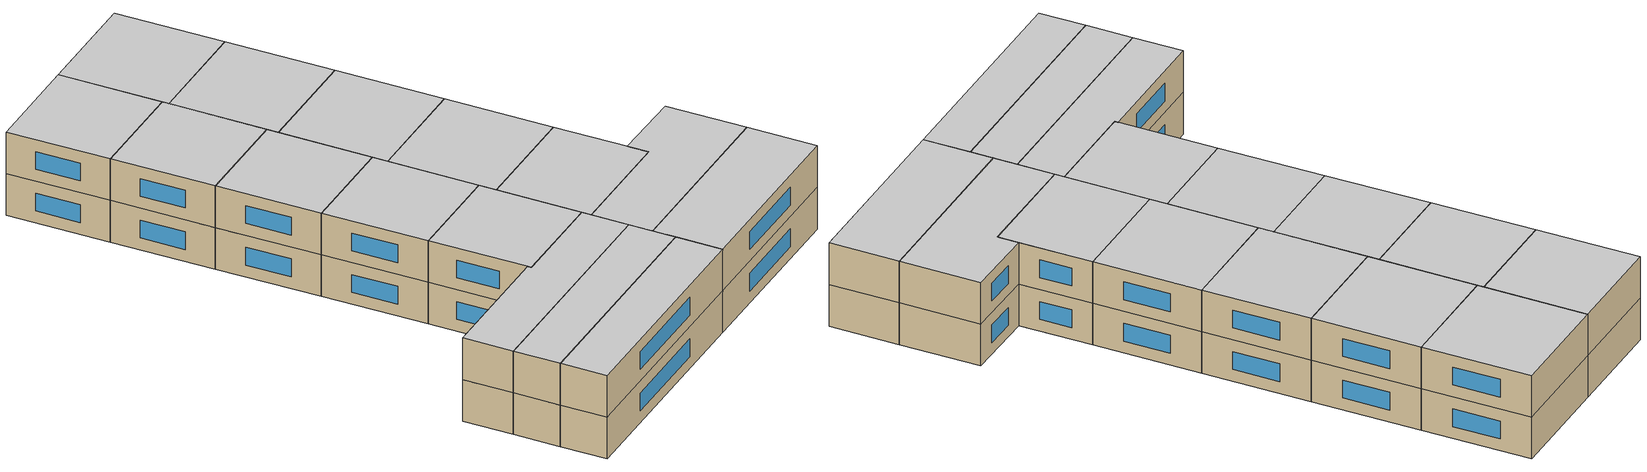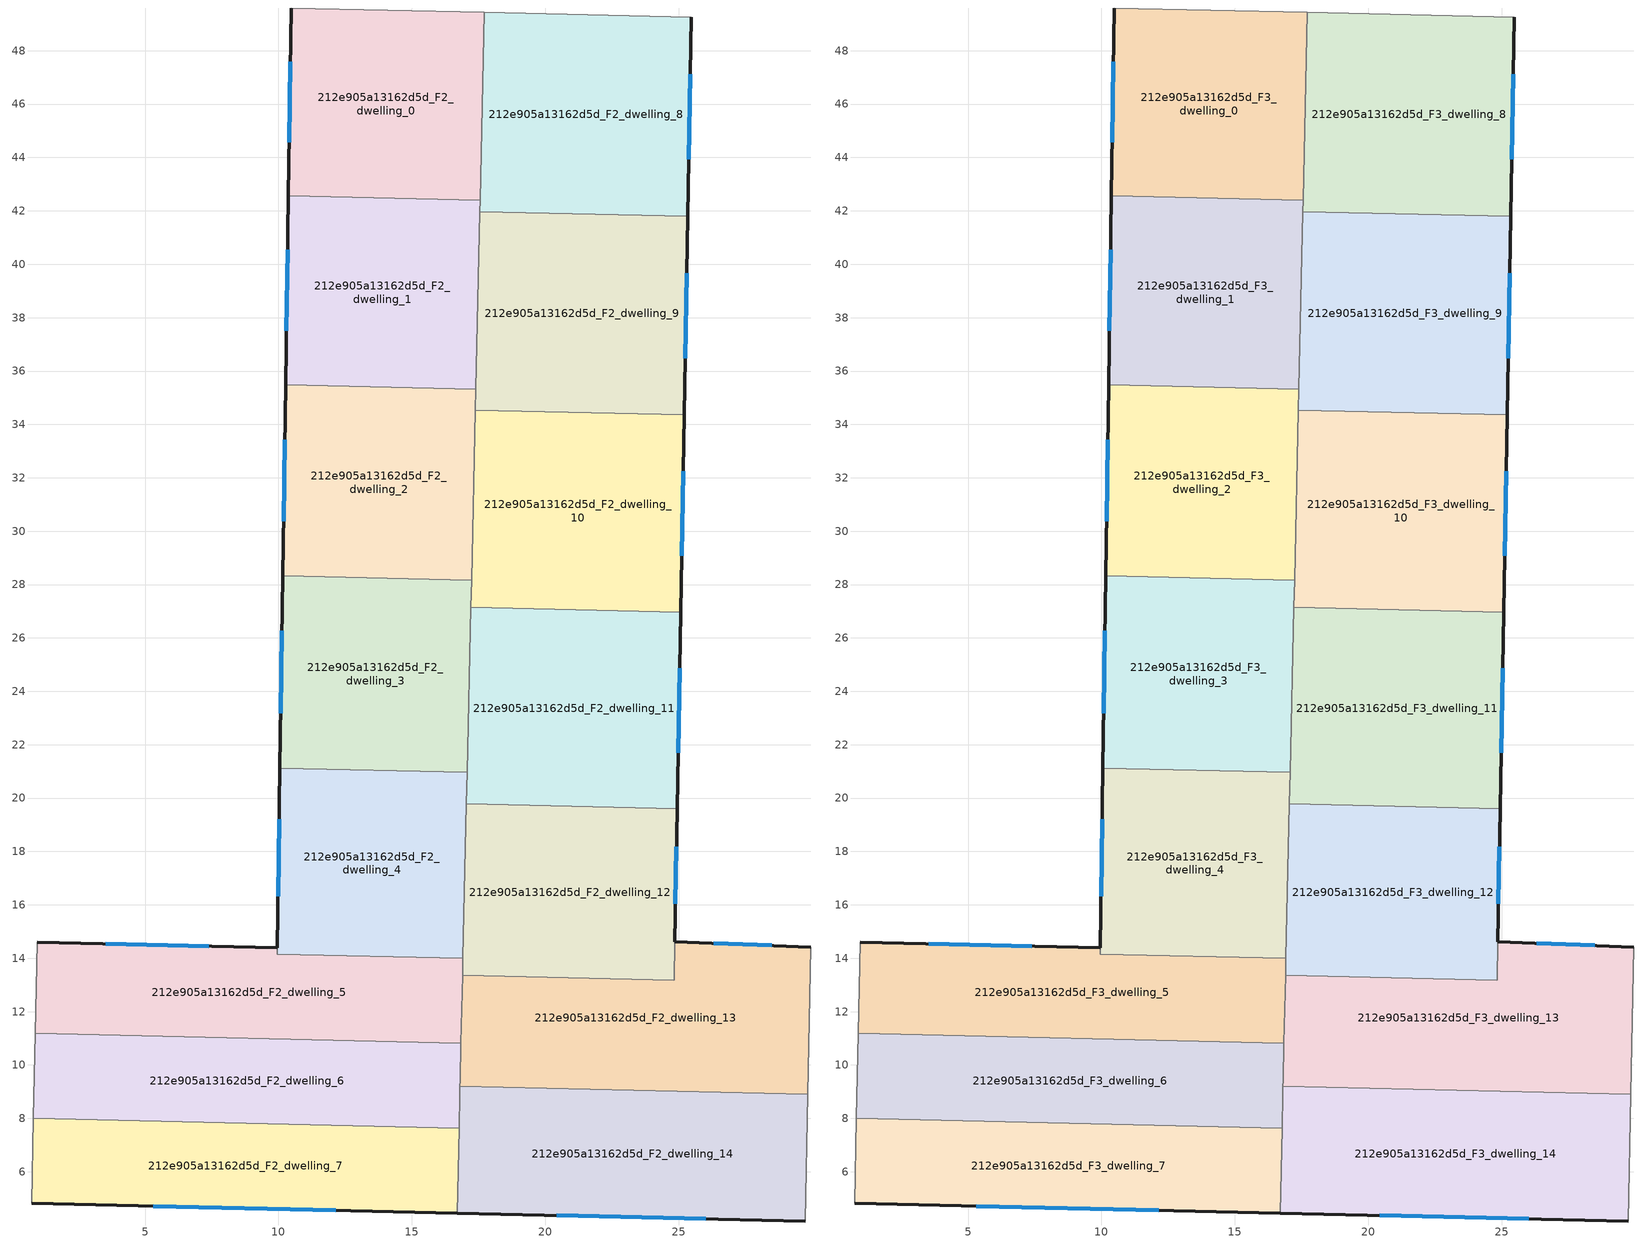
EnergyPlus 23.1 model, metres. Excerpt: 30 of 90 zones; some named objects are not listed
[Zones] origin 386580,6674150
212e905a13162d5d_F2_dwelling_0
 floor to 212e905a13162d5d_F1_dwelling_0 (EU_floor_Construction): 17.72,49.43 17.56,42.4 10.37,42.57 10.47,49.6 z6
 wall outside (EU_wall_Construction): 10.47,49.6 10.37,42.57 z6:9
 wall to 212e905a13162d5d_F2_dwelling_1 (EU_wall_Construction): 10.37,42.57 17.56,42.4 z6:9
 wall adiabatic (EU_wall_Construction): 17.72,49.43 10.47,49.6 z6:9
 wall to 212e905a13162d5d_F2_dwelling_8 (EU_wall_Construction): 17.56,42.4 17.72,49.43 z6:9
 window (EU_Window_Construction): 10.44,47.59 10.4,44.58 z6.86:8.14
212e905a13162d5d_F2_dwelling_1
 floor to 212e905a13162d5d_F1_dwelling_1 (EU_floor_Construction): 17.56,42.4 17.4,35.31 10.27,35.48 10.37,42.57 z6
 wall outside (EU_wall_Construction): 10.37,42.57 10.27,35.48 z6:9
 wall to 212e905a13162d5d_F2_dwelling_2 (EU_wall_Construction): 10.27,35.48 17.4,35.31 z6:9
 wall to 212e905a13162d5d_F2_dwelling_9 (EU_wall_Construction): 17.39,35.31 17.55,41.97 z6:9
 wall to 212e905a13162d5d_F2_dwelling_8 (EU_wall_Construction): 17.55,41.97 17.56,42.4 z6:9
 window (EU_Window_Construction): 10.34,40.54 10.3,37.5 z6.86:8.14
212e905a13162d5d_F2_dwelling_10
 floor to 212e905a13162d5d_F1_dwelling_10 (EU_floor_Construction): 25.2,34.36 25.07,26.96 17.21,27.14 17.38,34.54 z6
 wall outside (EU_wall_Construction): 25.07,26.96 25.2,34.36 z6:9
 wall to 212e905a13162d5d_F2_dwelling_9 (EU_wall_Construction): 25.2,34.36 17.38,34.54 z6:9
 wall to 212e905a13162d5d_F2_dwelling_11 (EU_wall_Construction): 17.21,27.14 25.07,26.96 z6:9
 wall to 212e905a13162d5d_F2_dwelling_2 (EU_wall_Construction): 17.38,34.54 17.23,28.17 z6:9
 wall to 212e905a13162d5d_F2_dwelling_3 (EU_wall_Construction): 17.23,28.17 17.21,27.14 z6:9
 window (EU_Window_Construction): 25.1,29.08 25.16,32.25 z6.86:8.14
212e905a13162d5d_F2_dwelling_11
 floor to 212e905a13162d5d_F1_dwelling_11 (EU_floor_Construction): 25.07,26.96 24.93,19.6 17.04,19.78 17.21,27.14 z6
 wall outside (EU_wall_Construction): 24.93,19.6 25.07,26.96 z6:9
 wall to 212e905a13162d5d_F2_dwelling_12 (EU_wall_Construction): 17.04,19.78 24.93,19.6 z6:9
 wall to 212e905a13162d5d_F2_dwelling_3 (EU_wall_Construction): 17.21,27.14 17.07,20.96 z6:9
 wall to 212e905a13162d5d_F2_dwelling_4 (EU_wall_Construction): 17.07,20.96 17.04,19.78 z6:9
 window (EU_Window_Construction): 24.97,21.7 25.03,24.86 z6.86:8.14
212e905a13162d5d_F2_dwelling_12
 floor to 212e905a13162d5d_F1_dwelling_12 (EU_floor_Construction): 24.93,19.6 24.81,13.17 16.9,13.35 17.04,19.78 z6
 wall outside (EU_wall_Construction): 24.84,14.63 24.93,19.6 z6:9
 wall to 212e905a13162d5d_F2_dwelling_13 (EU_wall_Construction): 16.9,13.35 24.81,13.17 / 24.82,13.17 24.84,14.63 z6:9
 wall to 212e905a13162d5d_F2_dwelling_4 (EU_wall_Construction): 17.04,19.78 16.91,14 z6:9
 wall to 212e905a13162d5d_F2_dwelling_5 (EU_wall_Construction): 16.91,14 16.9,13.35 z6:9
 window (EU_Window_Construction): 24.87,16.05 24.91,18.18 z6.86:8.14
212e905a13162d5d_F2_dwelling_13
 floor to 212e905a13162d5d_F1_dwelling_13 (EU_floor_Construction): 29.95,14.42 29.83,8.91 16.8,9.2 16.8,9.4 16.9,13.35 24.82,13.17 24.84,14.63 z6
 wall outside (EU_wall_Construction): 29.95,14.42 24.84,14.63 z6:9
 wall adiabatic (EU_wall_Construction): 29.83,8.91 29.95,14.42 z6:9
 wall to 212e905a13162d5d_F2_dwelling_14 (EU_wall_Construction): 16.8,9.2 29.83,8.91 z6:9
 wall to 212e905a13162d5d_F2_dwelling_6 (EU_wall_Construction): 16.84,10.82 16.81,9.4 16.8,9.2 z6:9
 wall to 212e905a13162d5d_F2_dwelling_5 (EU_wall_Construction): 16.9,13.35 16.84,10.82 z6:9
 window (EU_Window_Construction): 28.49,14.48 26.3,14.57 z6.86:8.14
212e905a13162d5d_F2_dwelling_14
 floor to 212e905a13162d5d_F1_dwelling_14 (EU_floor_Construction): 29.83,8.91 29.73,4.16 16.69,4.45 16.79,8.9 16.8,9.2 z6
 wall outside (EU_wall_Construction): 16.69,4.45 29.73,4.16 z6:9
 wall adiabatic (EU_wall_Construction): 29.73,4.16 29.83,8.91 z6:9
 wall to 212e905a13162d5d_F2_dwelling_7 (EU_wall_Construction): 16.77,7.64 16.69,4.45 z6:9
 wall to 212e905a13162d5d_F2_dwelling_6 (EU_wall_Construction): 16.8,9.2 16.79,8.9 16.77,7.64 z6:9
 window (EU_Window_Construction): 20.42,4.37 26.01,4.24 z6.86:8.14
212e905a13162d5d_F2_dwelling_2
 floor to 212e905a13162d5d_F1_dwelling_2 (EU_floor_Construction): 17.4,35.31 17.23,28.17 10.16,28.33 10.27,35.48 z6
 wall outside (EU_wall_Construction): 10.27,35.48 10.16,28.33 z6:9
 wall to 212e905a13162d5d_F2_dwelling_3 (EU_wall_Construction): 10.16,28.33 17.23,28.17 z6:9
 wall to 212e905a13162d5d_F2_dwelling_9 (EU_wall_Construction): 17.38,34.54 17.39,35.31 z6:9
 window (EU_Window_Construction): 10.24,33.43 10.19,30.37 z6.86:8.14
212e905a13162d5d_F2_dwelling_3
 floor to 212e905a13162d5d_F1_dwelling_3 (EU_floor_Construction): 17.23,28.17 17.07,20.96 10.06,21.12 10.16,28.33 z6
 wall outside (EU_wall_Construction): 10.16,28.33 10.06,21.12 z6:9
 wall to 212e905a13162d5d_F2_dwelling_4 (EU_wall_Construction): 10.06,21.12 17.07,20.96 z6:9
 window (EU_Window_Construction): 10.13,26.27 10.09,23.18 z6.86:8.14
212e905a13162d5d_F2_dwelling_4
 floor to 212e905a13162d5d_F1_dwelling_4 (EU_floor_Construction): 17.07,20.96 16.91,14 9.96,14.16 9.96,14.4 10.06,21.12 z6
 wall outside (EU_wall_Construction): 10.06,21.12 9.96,14.4 z6:9
 wall to 212e905a13162d5d_F2_dwelling_5 (EU_wall_Construction): 9.96,14.4 9.96,14.16 16.91,14 z6:9
 window (EU_Window_Construction): 10.03,19.2 9.99,16.32 z6.86:8.14
212e905a13162d5d_F2_dwelling_5
 floor to 212e905a13162d5d_F1_dwelling_5 (EU_floor_Construction): 16.91,14 16.84,10.82 0.89,11.18 0.96,14.61 9.96,14.4 9.96,14.16 z6
 wall outside (EU_wall_Construction): 9.96,14.4 0.96,14.61 z6:9
 wall to 212e905a13162d5d_F2_dwelling_6 (EU_wall_Construction): 0.89,11.18 16.84,10.82 z6:9
 wall adiabatic (EU_wall_Construction): 0.96,14.61 0.89,11.18 z6:9
 window (EU_Window_Construction): 7.39,14.46 3.53,14.55 z6.86:8.14
212e905a13162d5d_F2_dwelling_6
 floor to 212e905a13162d5d_F1_dwelling_6 (EU_floor_Construction): 16.84,10.82 16.77,7.64 0.82,8 0.89,11.18 z6
 wall to 212e905a13162d5d_F2_dwelling_7 (EU_wall_Construction): 0.82,8 16.77,7.64 z6:9
 wall adiabatic (EU_wall_Construction): 0.89,11.18 0.82,8 z6:9
212e905a13162d5d_F2_dwelling_7
 floor to 212e905a13162d5d_F1_dwelling_7 (EU_floor_Construction): 16.77,7.64 16.69,4.45 0.75,4.82 0.82,8 z6
 wall outside (EU_wall_Construction): 0.75,4.82 16.69,4.45 z6:9
 wall adiabatic (EU_wall_Construction): 0.82,8 0.75,4.82 z6:9
 window (EU_Window_Construction): 5.31,4.72 12.14,4.56 z6.86:8.14
212e905a13162d5d_F2_dwelling_8
 floor to 212e905a13162d5d_F1_dwelling_8 (EU_floor_Construction): 25.47,49.26 25.33,41.79 17.55,41.97 17.72,49.43 z6
 wall outside (EU_wall_Construction): 25.33,41.79 25.47,49.26 z6:9
 wall adiabatic (EU_wall_Construction): 25.47,49.26 17.72,49.43 z6:9
 wall to 212e905a13162d5d_F2_dwelling_9 (EU_wall_Construction): 17.55,41.97 25.33,41.79 z6:9
 window (EU_Window_Construction): 25.37,43.93 25.43,47.13 z6.86:8.14
212e905a13162d5d_F2_dwelling_9
 floor to 212e905a13162d5d_F1_dwelling_9 (EU_floor_Construction): 25.33,41.79 25.2,34.36 17.38,34.54 17.55,41.97 z6
 wall outside (EU_wall_Construction): 25.2,34.36 25.33,41.79 z6:9
 window (EU_Window_Construction): 25.24,36.49 25.29,39.67 z6.86:8.14
212e905a13162d5d_F3_dwelling_0
 floor to 212e905a13162d5d_F2_dwelling_0 (EU_floor_Construction): 17.72,49.43 17.56,42.4 10.37,42.57 10.47,49.6 z9
 wall outside (EU_wall_Construction): 10.47,49.6 10.37,42.57 z9:12
 wall to 212e905a13162d5d_F3_dwelling_1 (EU_wall_Construction): 10.37,42.57 17.56,42.4 z9:12
 wall adiabatic (EU_wall_Construction): 17.72,49.43 10.47,49.6 z9:12
 wall to 212e905a13162d5d_F3_dwelling_8 (EU_wall_Construction): 17.56,42.4 17.72,49.43 z9:12
 window (EU_Window_Construction): 10.44,47.59 10.4,44.58 z9.86:11.14
 ceiling to 212e905a13162d5d_F4_dwelling_0 (EU_floor_Construction): 17.56,42.4 17.72,49.43 10.47,49.6 10.37,42.57 z12
212e905a13162d5d_F3_dwelling_1
 floor to 212e905a13162d5d_F2_dwelling_1 (EU_floor_Construction): 17.56,42.4 17.4,35.31 10.27,35.48 10.37,42.57 z9
 wall outside (EU_wall_Construction): 10.37,42.57 10.27,35.48 z9:12
 wall to 212e905a13162d5d_F3_dwelling_2 (EU_wall_Construction): 10.27,35.48 17.4,35.31 z9:12
 wall to 212e905a13162d5d_F3_dwelling_9 (EU_wall_Construction): 17.39,35.31 17.55,41.97 z9:12
 wall to 212e905a13162d5d_F3_dwelling_8 (EU_wall_Construction): 17.55,41.97 17.56,42.4 z9:12
 window (EU_Window_Construction): 10.34,40.54 10.3,37.5 z9.86:11.14
 ceiling to 212e905a13162d5d_F4_dwelling_1 (EU_floor_Construction): 17.4,35.31 17.56,42.4 10.37,42.57 10.27,35.48 z12
212e905a13162d5d_F3_dwelling_10
 floor to 212e905a13162d5d_F2_dwelling_10 (EU_floor_Construction): 25.2,34.36 25.07,26.96 17.21,27.14 17.38,34.54 z9
 wall outside (EU_wall_Construction): 25.07,26.96 25.2,34.36 z9:12
 wall to 212e905a13162d5d_F3_dwelling_9 (EU_wall_Construction): 25.2,34.36 17.38,34.54 z9:12
 wall to 212e905a13162d5d_F3_dwelling_11 (EU_wall_Construction): 17.21,27.14 25.07,26.96 z9:12
 wall to 212e905a13162d5d_F3_dwelling_2 (EU_wall_Construction): 17.38,34.54 17.23,28.17 z9:12
 wall to 212e905a13162d5d_F3_dwelling_3 (EU_wall_Construction): 17.23,28.17 17.21,27.14 z9:12
 window (EU_Window_Construction): 25.1,29.08 25.16,32.25 z9.86:11.14
 ceiling to 212e905a13162d5d_F4_dwelling_10 (EU_floor_Construction): 25.07,26.96 25.2,34.36 17.38,34.54 17.21,27.14 z12
212e905a13162d5d_F3_dwelling_11
 floor to 212e905a13162d5d_F2_dwelling_11 (EU_floor_Construction): 25.07,26.96 24.93,19.6 17.04,19.78 17.21,27.14 z9
 wall outside (EU_wall_Construction): 24.93,19.6 25.07,26.96 z9:12
 wall to 212e905a13162d5d_F3_dwelling_12 (EU_wall_Construction): 17.04,19.78 24.93,19.6 z9:12
 wall to 212e905a13162d5d_F3_dwelling_3 (EU_wall_Construction): 17.21,27.14 17.07,20.96 z9:12
 wall to 212e905a13162d5d_F3_dwelling_4 (EU_wall_Construction): 17.07,20.96 17.04,19.78 z9:12
 window (EU_Window_Construction): 24.97,21.7 25.03,24.86 z9.86:11.14
 ceiling to 212e905a13162d5d_F4_dwelling_11 (EU_floor_Construction): 24.93,19.6 25.07,26.96 17.21,27.14 17.04,19.78 z12
212e905a13162d5d_F3_dwelling_12
 floor to 212e905a13162d5d_F2_dwelling_12 (EU_floor_Construction): 24.93,19.6 24.81,13.17 16.9,13.35 17.04,19.78 z9
 wall outside (EU_wall_Construction): 24.84,14.63 24.93,19.6 z9:12
 wall to 212e905a13162d5d_F3_dwelling_13 (EU_wall_Construction): 16.9,13.35 24.81,13.17 / 24.82,13.17 24.84,14.63 z9:12
 wall to 212e905a13162d5d_F3_dwelling_4 (EU_wall_Construction): 17.04,19.78 16.91,14 z9:12
 wall to 212e905a13162d5d_F3_dwelling_5 (EU_wall_Construction): 16.91,14 16.9,13.35 z9:12
 window (EU_Window_Construction): 24.87,16.05 24.91,18.18 z9.86:11.14
 ceiling to 212e905a13162d5d_F4_dwelling_12 (EU_floor_Construction): 24.81,13.17 24.93,19.6 17.04,19.78 16.9,13.35 z12
212e905a13162d5d_F3_dwelling_13
 floor to 212e905a13162d5d_F2_dwelling_13 (EU_floor_Construction): 29.95,14.42 29.83,8.91 16.8,9.2 16.8,9.4 16.9,13.35 24.82,13.17 24.84,14.63 z9
 wall outside (EU_wall_Construction): 29.95,14.42 24.84,14.63 z9:12
 wall adiabatic (EU_wall_Construction): 29.83,8.91 29.95,14.42 z9:12
 wall to 212e905a13162d5d_F3_dwelling_14 (EU_wall_Construction): 16.8,9.2 29.83,8.91 z9:12
 wall to 212e905a13162d5d_F3_dwelling_6 (EU_wall_Construction): 16.84,10.82 16.81,9.4 16.8,9.2 z9:12
 wall to 212e905a13162d5d_F3_dwelling_5 (EU_wall_Construction): 16.9,13.35 16.84,10.82 z9:12
 window (EU_Window_Construction): 28.49,14.48 26.3,14.57 z9.86:11.14
 ceiling to 212e905a13162d5d_F4_dwelling_13 (EU_floor_Construction): 29.83,8.91 29.95,14.42 24.84,14.63 24.82,13.17 16.9,13.35 16.8,9.4 16.8,9.2 z12
212e905a13162d5d_F3_dwelling_14
 floor to 212e905a13162d5d_F2_dwelling_14 (EU_floor_Construction): 29.83,8.91 29.73,4.16 16.69,4.45 16.79,8.9 16.8,9.2 z9
 wall outside (EU_wall_Construction): 16.69,4.45 29.73,4.16 z9:12
 wall adiabatic (EU_wall_Construction): 29.73,4.16 29.83,8.91 z9:12
 wall to 212e905a13162d5d_F3_dwelling_7 (EU_wall_Construction): 16.77,7.64 16.69,4.45 z9:12
 wall to 212e905a13162d5d_F3_dwelling_6 (EU_wall_Construction): 16.8,9.2 16.79,8.9 16.77,7.64 z9:12
 window (EU_Window_Construction): 20.42,4.37 26.01,4.24 z9.86:11.14
 ceiling to 212e905a13162d5d_F4_dwelling_14 (EU_floor_Construction): 29.73,4.16 29.83,8.91 16.8,9.2 16.79,8.9 16.69,4.45 z12
212e905a13162d5d_F3_dwelling_2
 floor to 212e905a13162d5d_F2_dwelling_2 (EU_floor_Construction): 17.4,35.31 17.23,28.17 10.16,28.33 10.27,35.48 z9
 wall outside (EU_wall_Construction): 10.27,35.48 10.16,28.33 z9:12
 wall to 212e905a13162d5d_F3_dwelling_3 (EU_wall_Construction): 10.16,28.33 17.23,28.17 z9:12
 wall to 212e905a13162d5d_F3_dwelling_9 (EU_wall_Construction): 17.38,34.54 17.39,35.31 z9:12
 window (EU_Window_Construction): 10.24,33.43 10.19,30.37 z9.86:11.14
 ceiling to 212e905a13162d5d_F4_dwelling_2 (EU_floor_Construction): 17.23,28.17 17.4,35.31 10.27,35.48 10.16,28.33 z12
212e905a13162d5d_F3_dwelling_3
 floor to 212e905a13162d5d_F2_dwelling_3 (EU_floor_Construction): 17.23,28.17 17.07,20.96 10.06,21.12 10.16,28.33 z9
 wall outside (EU_wall_Construction): 10.16,28.33 10.06,21.12 z9:12
 wall to 212e905a13162d5d_F3_dwelling_4 (EU_wall_Construction): 10.06,21.12 17.07,20.96 z9:12
 window (EU_Window_Construction): 10.13,26.27 10.09,23.18 z9.86:11.14
 ceiling to 212e905a13162d5d_F4_dwelling_3 (EU_floor_Construction): 17.07,20.96 17.23,28.17 10.16,28.33 10.06,21.12 z12
212e905a13162d5d_F3_dwelling_4
 floor to 212e905a13162d5d_F2_dwelling_4 (EU_floor_Construction): 17.07,20.96 16.91,14 9.96,14.16 9.96,14.4 10.06,21.12 z9
 wall outside (EU_wall_Construction): 10.06,21.12 9.96,14.4 z9:12
 wall to 212e905a13162d5d_F3_dwelling_5 (EU_wall_Construction): 9.96,14.4 9.96,14.16 16.91,14 z9:12
 window (EU_Window_Construction): 10.03,19.2 9.99,16.32 z9.86:11.14
 ceiling to 212e905a13162d5d_F4_dwelling_4 (EU_floor_Construction): 16.91,14 17.07,20.96 10.06,21.12 9.96,14.4 9.96,14.16 z12
212e905a13162d5d_F3_dwelling_5
 floor to 212e905a13162d5d_F2_dwelling_5 (EU_floor_Construction): 16.91,14 16.84,10.82 0.89,11.18 0.96,14.61 9.96,14.4 9.96,14.16 z9
 wall outside (EU_wall_Construction): 9.96,14.4 0.96,14.61 z9:12
 wall to 212e905a13162d5d_F3_dwelling_6 (EU_wall_Construction): 0.89,11.18 16.84,10.82 z9:12
 wall adiabatic (EU_wall_Construction): 0.96,14.61 0.89,11.18 z9:12
 window (EU_Window_Construction): 7.39,14.46 3.53,14.55 z9.86:11.14
 ceiling to 212e905a13162d5d_F4_dwelling_5 (EU_floor_Construction): 16.84,10.82 16.91,14 9.96,14.16 9.96,14.4 0.96,14.61 0.89,11.18 z12
212e905a13162d5d_F3_dwelling_6
 floor to 212e905a13162d5d_F2_dwelling_6 (EU_floor_Construction): 16.84,10.82 16.77,7.64 0.82,8 0.89,11.18 z9
 wall to 212e905a13162d5d_F3_dwelling_7 (EU_wall_Construction): 0.82,8 16.77,7.64 z9:12
 wall adiabatic (EU_wall_Construction): 0.89,11.18 0.82,8 z9:12
 ceiling to 212e905a13162d5d_F4_dwelling_6 (EU_floor_Construction): 16.77,7.64 16.84,10.82 0.89,11.18 0.82,8 z12
212e905a13162d5d_F3_dwelling_7
 floor to 212e905a13162d5d_F2_dwelling_7 (EU_floor_Construction): 16.77,7.64 16.69,4.45 0.75,4.82 0.82,8 z9
 wall outside (EU_wall_Construction): 0.75,4.82 16.69,4.45 z9:12
 wall adiabatic (EU_wall_Construction): 0.82,8 0.75,4.82 z9:12
 window (EU_Window_Construction): 5.31,4.72 12.14,4.56 z9.86:11.14
 ceiling to 212e905a13162d5d_F4_dwelling_7 (EU_floor_Construction): 16.69,4.45 16.77,7.64 0.82,8 0.75,4.82 z12
212e905a13162d5d_F3_dwelling_8
 floor to 212e905a13162d5d_F2_dwelling_8 (EU_floor_Construction): 25.47,49.26 25.33,41.79 17.55,41.97 17.72,49.43 z9
 wall outside (EU_wall_Construction): 25.33,41.79 25.47,49.26 z9:12
 wall adiabatic (EU_wall_Construction): 25.47,49.26 17.72,49.43 z9:12
 wall to 212e905a13162d5d_F3_dwelling_9 (EU_wall_Construction): 17.55,41.97 25.33,41.79 z9:12
 window (EU_Window_Construction): 25.37,43.93 25.43,47.13 z9.86:11.14
 ceiling to 212e905a13162d5d_F4_dwelling_8 (EU_floor_Construction): 25.33,41.79 25.47,49.26 17.72,49.43 17.55,41.97 z12
212e905a13162d5d_F3_dwelling_9
 floor to 212e905a13162d5d_F2_dwelling_9 (EU_floor_Construction): 25.33,41.79 25.2,34.36 17.38,34.54 17.55,41.97 z9
 wall outside (EU_wall_Construction): 25.2,34.36 25.33,41.79 z9:12
 window (EU_Window_Construction): 25.24,36.49 25.29,39.67 z9.86:11.14
 ceiling to 212e905a13162d5d_F4_dwelling_9 (EU_floor_Construction): 25.2,34.36 25.33,41.79 17.55,41.97 17.38,34.54 z12
[Building]
EU S2 Campaign: North Axis=0; Terrain=City; Solar Distribution=FullExterior
[Site:Location]
Helsinki-Vantaa.AP: Latitude=60.317; Longitude=24.963; Time Zone=2; Elevation=54.6
[SizingPeriod:WeatherFileDays]
AnnualSizingPeriod: Begin Month=1; Begin Day of Month=1; End Month=12; End Day of Month=31; Day of Week for Start Day=Monday; Use Weather File Daylight Saving Period=No; Use Weather File Rain and Snow Indicators=No
[MATERIAL]
EU_InternalMass_Material: Roughness=MediumRough; Thickness=0.1; Conductivity=1; Density=1800; Specific Heat=900; Thermal Absorptance=0.9; Solar Absorptance=0.7; Visible Absorptance=0.7
[MATERIAL:NOMASS] Roughness=MediumRough; Thermal Absorptance=0.9; Solar Absorptance=0.7; Visible Absorptance=0.7
Name | Thermal Resistance
EU_wall_NoMass | 1.10183
EU_floor_NoMass | 1.70606
[WINDOWMATERIAL:SIMPLEGLAZINGSYSTEM]
EU_Window_SimpleGlazing: UFactor=3.11035; Solar Heat Gain Coefficient=0.8; Visible Transmittance=0.8
[CONSTRUCTION]
EU_wall_Construction: EU_wall_NoMass
EU_floor_Construction: EU_floor_NoMass
EU_Window_Construction: EU_Window_SimpleGlazing
EU_InternalMass_Construction: EU_InternalMass_Material
[ZONE] Type=1; Multiplier=1; Ceiling Height=autocalculate; Floor Area=autocalculate; Part of Total Floor Area=Yes
Name | Volume
212e905a13162d5d_F2_dwelling_0; 212e905a13162d5d_F3_dwelling_0 | 152.326
212e905a13162d5d_F2_dwelling_1; 212e905a13162d5d_F3_dwelling_1 | 152.293
212e905a13162d5d_F2_dwelling_10; 212e905a13162d5d_F3_dwelling_10 | 174.07
212e905a13162d5d_F2_dwelling_11; 212e905a13162d5d_F3_dwelling_11 | 174.053
212e905a13162d5d_F2_dwelling_12; 212e905a13162d5d_F3_dwelling_12 | 152.447
212e905a13162d5d_F2_dwelling_13; 212e905a13162d5d_F3_dwelling_13 | 183.902
212e905a13162d5d_F2_dwelling_14; 212e905a13162d5d_F3_dwelling_14 | 185.788
212e905a13162d5d_F2_dwelling_2; 212e905a13162d5d_F3_dwelling_2 | 152.317
212e905a13162d5d_F2_dwelling_3; 212e905a13162d5d_F3_dwelling_3 | 152.309
212e905a13162d5d_F2_dwelling_4; 212e905a13162d5d_F3_dwelling_4 | 145.85
212e905a13162d5d_F2_dwelling_5; 212e905a13162d5d_F3_dwelling_5 | 158.778
212e905a13162d5d_F2_dwelling_6; 212e905a13162d5d_F3_dwelling_6 | 152.311
212e905a13162d5d_F2_dwelling_7; 212e905a13162d5d_F3_dwelling_7 | 152.325
212e905a13162d5d_F2_dwelling_8; 212e905a13162d5d_F3_dwelling_8 | 174.056
212e905a13162d5d_F2_dwelling_9; 212e905a13162d5d_F3_dwelling_9 | 174.054
[INTERNALMASS] Construction=EU_InternalMass_Construction
Name | Zone or ZoneList | Surface Area
212e905a13162d5d_F2_dwelling_0_EU_InternalMass | 212e905a13162d5d_F2_dwelling_0 | 50.7753
212e905a13162d5d_F2_dwelling_1_EU_InternalMass | 212e905a13162d5d_F2_dwelling_1 | 50.7646
212e905a13162d5d_F2_dwelling_2_EU_InternalMass | 212e905a13162d5d_F2_dwelling_2 | 50.7723
212e905a13162d5d_F2_dwelling_3_EU_InternalMass | 212e905a13162d5d_F2_dwelling_3 | 50.7694
212e905a13162d5d_F2_dwelling_4_EU_InternalMass | 212e905a13162d5d_F2_dwelling_4 | 48.6167
212e905a13162d5d_F2_dwelling_5_EU_InternalMass | 212e905a13162d5d_F2_dwelling_5 | 52.9255
212e905a13162d5d_F2_dwelling_6_EU_InternalMass | 212e905a13162d5d_F2_dwelling_6 | 50.7703
212e905a13162d5d_F2_dwelling_7_EU_InternalMass | 212e905a13162d5d_F2_dwelling_7 | 50.7749
212e905a13162d5d_F2_dwelling_8_EU_InternalMass | 212e905a13162d5d_F2_dwelling_8 | 58.0188
212e905a13162d5d_F2_dwelling_9_EU_InternalMass | 212e905a13162d5d_F2_dwelling_9 | 58.0183
212e905a13162d5d_F2_dwelling_10_EU_InternalMass | 212e905a13162d5d_F2_dwelling_10 | 58.0234
212e905a13162d5d_F2_dwelling_11_EU_InternalMass | 212e905a13162d5d_F2_dwelling_11 | 58.0184
212e905a13162d5d_F2_dwelling_12_EU_InternalMass | 212e905a13162d5d_F2_dwelling_12 | 50.8318
212e905a13162d5d_F2_dwelling_13_EU_InternalMass | 212e905a13162d5d_F2_dwelling_13 | 61.3002
212e905a13162d5d_F2_dwelling_14_EU_InternalMass | 212e905a13162d5d_F2_dwelling_14 | 61.9298
212e905a13162d5d_F3_dwelling_0_EU_InternalMass | 212e905a13162d5d_F3_dwelling_0 | 50.7753
212e905a13162d5d_F3_dwelling_1_EU_InternalMass | 212e905a13162d5d_F3_dwelling_1 | 50.7646
212e905a13162d5d_F3_dwelling_2_EU_InternalMass | 212e905a13162d5d_F3_dwelling_2 | 50.7723
212e905a13162d5d_F3_dwelling_3_EU_InternalMass | 212e905a13162d5d_F3_dwelling_3 | 50.7694
212e905a13162d5d_F3_dwelling_4_EU_InternalMass | 212e905a13162d5d_F3_dwelling_4 | 48.6167
212e905a13162d5d_F3_dwelling_5_EU_InternalMass | 212e905a13162d5d_F3_dwelling_5 | 52.9255
212e905a13162d5d_F3_dwelling_6_EU_InternalMass | 212e905a13162d5d_F3_dwelling_6 | 50.7703
212e905a13162d5d_F3_dwelling_7_EU_InternalMass | 212e905a13162d5d_F3_dwelling_7 | 50.7749
212e905a13162d5d_F3_dwelling_8_EU_InternalMass | 212e905a13162d5d_F3_dwelling_8 | 58.0188
212e905a13162d5d_F3_dwelling_9_EU_InternalMass | 212e905a13162d5d_F3_dwelling_9 | 58.0183
212e905a13162d5d_F3_dwelling_10_EU_InternalMass | 212e905a13162d5d_F3_dwelling_10 | 58.0234
212e905a13162d5d_F3_dwelling_11_EU_InternalMass | 212e905a13162d5d_F3_dwelling_11 | 58.0184
212e905a13162d5d_F3_dwelling_12_EU_InternalMass | 212e905a13162d5d_F3_dwelling_12 | 50.8318
212e905a13162d5d_F3_dwelling_13_EU_InternalMass | 212e905a13162d5d_F3_dwelling_13 | 61.3002
212e905a13162d5d_F3_dwelling_14_EU_InternalMass | 212e905a13162d5d_F3_dwelling_14 | 61.9298
[OTHEREQUIPMENT] Fuel Type=Electricity; Design Level Calculation Method=Watts/Area; Power per Zone Floor Area=1; Fraction Latent=0; Fraction Radiant=0; Fraction Lost=0; Carbon Dioxide Generation Rate=0; EndUse Subcategory=EU_Step8_InternalGains
Name | Zone or ZoneList or Space or SpaceList | Schedule
EU_Step8_InternalGain_212e905a13162d5d_F2_dwelling_0_f000 | 212e905a13162d5d_F2_dwelling_0 | EU_Step8_GainSchedule_212e905a13162d5d_F2_dwelling_0_f000
EU_Step8_InternalGain_212e905a13162d5d_F2_dwelling_1_f000 | 212e905a13162d5d_F2_dwelling_1 | EU_Step8_GainSchedule_212e905a13162d5d_F2_dwelling_1_f000
EU_Step8_InternalGain_212e905a13162d5d_F2_dwelling_2_f000 | 212e905a13162d5d_F2_dwelling_2 | EU_Step8_GainSchedule_212e905a13162d5d_F2_dwelling_2_f000
EU_Step8_InternalGain_212e905a13162d5d_F2_dwelling_3_f000 | 212e905a13162d5d_F2_dwelling_3 | EU_Step8_GainSchedule_212e905a13162d5d_F2_dwelling_3_f000
EU_Step8_InternalGain_212e905a13162d5d_F2_dwelling_4_f000 | 212e905a13162d5d_F2_dwelling_4 | EU_Step8_GainSchedule_212e905a13162d5d_F2_dwelling_4_f000
EU_Step8_InternalGain_212e905a13162d5d_F2_dwelling_5_f000 | 212e905a13162d5d_F2_dwelling_5 | EU_Step8_GainSchedule_212e905a13162d5d_F2_dwelling_5_f000
EU_Step8_InternalGain_212e905a13162d5d_F2_dwelling_6_f000 | 212e905a13162d5d_F2_dwelling_6 | EU_Step8_GainSchedule_212e905a13162d5d_F2_dwelling_6_f000
EU_Step8_InternalGain_212e905a13162d5d_F2_dwelling_7_f000 | 212e905a13162d5d_F2_dwelling_7 | EU_Step8_GainSchedule_212e905a13162d5d_F2_dwelling_7_f000
EU_Step8_InternalGain_212e905a13162d5d_F2_dwelling_8_f000 | 212e905a13162d5d_F2_dwelling_8 | EU_Step8_GainSchedule_212e905a13162d5d_F2_dwelling_8_f000
EU_Step8_InternalGain_212e905a13162d5d_F2_dwelling_9_f000 | 212e905a13162d5d_F2_dwelling_9 | EU_Step8_GainSchedule_212e905a13162d5d_F2_dwelling_9_f000
EU_Step8_InternalGain_212e905a13162d5d_F2_dwelling_10_f000 | 212e905a13162d5d_F2_dwelling_10 | EU_Step8_GainSchedule_212e905a13162d5d_F2_dwelling_10_f000
EU_Step8_InternalGain_212e905a13162d5d_F2_dwelling_11_f000 | 212e905a13162d5d_F2_dwelling_11 | EU_Step8_GainSchedule_212e905a13162d5d_F2_dwelling_11_f000
EU_Step8_InternalGain_212e905a13162d5d_F2_dwelling_12_f000 | 212e905a13162d5d_F2_dwelling_12 | EU_Step8_GainSchedule_212e905a13162d5d_F2_dwelling_12_f000
EU_Step8_InternalGain_212e905a13162d5d_F2_dwelling_13_f000 | 212e905a13162d5d_F2_dwelling_13 | EU_Step8_GainSchedule_212e905a13162d5d_F2_dwelling_13_f000
EU_Step8_InternalGain_212e905a13162d5d_F2_dwelling_14_f000 | 212e905a13162d5d_F2_dwelling_14 | EU_Step8_GainSchedule_212e905a13162d5d_F2_dwelling_14_f000
EU_Step8_InternalGain_212e905a13162d5d_F3_dwelling_0_f000 | 212e905a13162d5d_F3_dwelling_0 | EU_Step8_GainSchedule_212e905a13162d5d_F3_dwelling_0_f000
EU_Step8_InternalGain_212e905a13162d5d_F3_dwelling_1_f000 | 212e905a13162d5d_F3_dwelling_1 | EU_Step8_GainSchedule_212e905a13162d5d_F3_dwelling_1_f000
EU_Step8_InternalGain_212e905a13162d5d_F3_dwelling_2_f000 | 212e905a13162d5d_F3_dwelling_2 | EU_Step8_GainSchedule_212e905a13162d5d_F3_dwelling_2_f000
EU_Step8_InternalGain_212e905a13162d5d_F3_dwelling_3_f000 | 212e905a13162d5d_F3_dwelling_3 | EU_Step8_GainSchedule_212e905a13162d5d_F3_dwelling_3_f000
EU_Step8_InternalGain_212e905a13162d5d_F3_dwelling_4_f000 | 212e905a13162d5d_F3_dwelling_4 | EU_Step8_GainSchedule_212e905a13162d5d_F3_dwelling_4_f000
EU_Step8_InternalGain_212e905a13162d5d_F3_dwelling_5_f000 | 212e905a13162d5d_F3_dwelling_5 | EU_Step8_GainSchedule_212e905a13162d5d_F3_dwelling_5_f000
EU_Step8_InternalGain_212e905a13162d5d_F3_dwelling_6_f000 | 212e905a13162d5d_F3_dwelling_6 | EU_Step8_GainSchedule_212e905a13162d5d_F3_dwelling_6_f000
EU_Step8_InternalGain_212e905a13162d5d_F3_dwelling_7_f000 | 212e905a13162d5d_F3_dwelling_7 | EU_Step8_GainSchedule_212e905a13162d5d_F3_dwelling_7_f000
EU_Step8_InternalGain_212e905a13162d5d_F3_dwelling_8_f000 | 212e905a13162d5d_F3_dwelling_8 | EU_Step8_GainSchedule_212e905a13162d5d_F3_dwelling_8_f000
EU_Step8_InternalGain_212e905a13162d5d_F3_dwelling_9_f000 | 212e905a13162d5d_F3_dwelling_9 | EU_Step8_GainSchedule_212e905a13162d5d_F3_dwelling_9_f000
EU_Step8_InternalGain_212e905a13162d5d_F3_dwelling_10_f000 | 212e905a13162d5d_F3_dwelling_10 | EU_Step8_GainSchedule_212e905a13162d5d_F3_dwelling_10_f000
EU_Step8_InternalGain_212e905a13162d5d_F3_dwelling_11_f000 | 212e905a13162d5d_F3_dwelling_11 | EU_Step8_GainSchedule_212e905a13162d5d_F3_dwelling_11_f000
EU_Step8_InternalGain_212e905a13162d5d_F3_dwelling_12_f000 | 212e905a13162d5d_F3_dwelling_12 | EU_Step8_GainSchedule_212e905a13162d5d_F3_dwelling_12_f000
EU_Step8_InternalGain_212e905a13162d5d_F3_dwelling_13_f000 | 212e905a13162d5d_F3_dwelling_13 | EU_Step8_GainSchedule_212e905a13162d5d_F3_dwelling_13_f000
EU_Step8_InternalGain_212e905a13162d5d_F3_dwelling_14_f000 | 212e905a13162d5d_F3_dwelling_14 | EU_Step8_GainSchedule_212e905a13162d5d_F3_dwelling_14_f000
[ZONEVENTILATION:DESIGNFLOWRATE] Schedule=EU_AlwaysOn; Design Flow Rate Calculation Method=AirChanges/Hour; Air Changes per Hour=0.756316; Ventilation Type=Natural; Fan Pressure Rise=0; Fan Total Efficiency=1; Constant Term Coefficient=1; Temperature Term Coefficient=0; Velocity Term Coefficient=0; Velocity Squared Term Coefficient=0; Minimum Indoor Temperature=-100; Maximum Indoor Temperature=100; Delta Temperature=-100; Minimum Outdoor Temperature=-100; Maximum Outdoor Temperature=100; Maximum Wind Speed=40
Name | Zone or ZoneList or Space or SpaceList
EU_ConstantAir_212e905a13162d5d_F2_dwelling_0 | 212e905a13162d5d_F2_dwelling_0
EU_ConstantAir_212e905a13162d5d_F2_dwelling_1 | 212e905a13162d5d_F2_dwelling_1
EU_ConstantAir_212e905a13162d5d_F2_dwelling_2 | 212e905a13162d5d_F2_dwelling_2
EU_ConstantAir_212e905a13162d5d_F2_dwelling_3 | 212e905a13162d5d_F2_dwelling_3
EU_ConstantAir_212e905a13162d5d_F2_dwelling_4 | 212e905a13162d5d_F2_dwelling_4
EU_ConstantAir_212e905a13162d5d_F2_dwelling_5 | 212e905a13162d5d_F2_dwelling_5
EU_ConstantAir_212e905a13162d5d_F2_dwelling_6 | 212e905a13162d5d_F2_dwelling_6
EU_ConstantAir_212e905a13162d5d_F2_dwelling_7 | 212e905a13162d5d_F2_dwelling_7
EU_ConstantAir_212e905a13162d5d_F2_dwelling_8 | 212e905a13162d5d_F2_dwelling_8
EU_ConstantAir_212e905a13162d5d_F2_dwelling_9 | 212e905a13162d5d_F2_dwelling_9
EU_ConstantAir_212e905a13162d5d_F2_dwelling_10 | 212e905a13162d5d_F2_dwelling_10
EU_ConstantAir_212e905a13162d5d_F2_dwelling_11 | 212e905a13162d5d_F2_dwelling_11
EU_ConstantAir_212e905a13162d5d_F2_dwelling_12 | 212e905a13162d5d_F2_dwelling_12
EU_ConstantAir_212e905a13162d5d_F2_dwelling_13 | 212e905a13162d5d_F2_dwelling_13
EU_ConstantAir_212e905a13162d5d_F2_dwelling_14 | 212e905a13162d5d_F2_dwelling_14
EU_ConstantAir_212e905a13162d5d_F3_dwelling_0 | 212e905a13162d5d_F3_dwelling_0
EU_ConstantAir_212e905a13162d5d_F3_dwelling_1 | 212e905a13162d5d_F3_dwelling_1
EU_ConstantAir_212e905a13162d5d_F3_dwelling_2 | 212e905a13162d5d_F3_dwelling_2
EU_ConstantAir_212e905a13162d5d_F3_dwelling_3 | 212e905a13162d5d_F3_dwelling_3
EU_ConstantAir_212e905a13162d5d_F3_dwelling_4 | 212e905a13162d5d_F3_dwelling_4
EU_ConstantAir_212e905a13162d5d_F3_dwelling_5 | 212e905a13162d5d_F3_dwelling_5
EU_ConstantAir_212e905a13162d5d_F3_dwelling_6 | 212e905a13162d5d_F3_dwelling_6
EU_ConstantAir_212e905a13162d5d_F3_dwelling_7 | 212e905a13162d5d_F3_dwelling_7
EU_ConstantAir_212e905a13162d5d_F3_dwelling_8 | 212e905a13162d5d_F3_dwelling_8
EU_ConstantAir_212e905a13162d5d_F3_dwelling_9 | 212e905a13162d5d_F3_dwelling_9
EU_ConstantAir_212e905a13162d5d_F3_dwelling_10 | 212e905a13162d5d_F3_dwelling_10
EU_ConstantAir_212e905a13162d5d_F3_dwelling_11 | 212e905a13162d5d_F3_dwelling_11
EU_ConstantAir_212e905a13162d5d_F3_dwelling_12 | 212e905a13162d5d_F3_dwelling_12
EU_ConstantAir_212e905a13162d5d_F3_dwelling_13 | 212e905a13162d5d_F3_dwelling_13
EU_ConstantAir_212e905a13162d5d_F3_dwelling_14 | 212e905a13162d5d_F3_dwelling_14
[HVACTEMPLATE:THERMOSTAT] Constant Heating Setpoint=20; Constant Cooling Setpoint=50
EU_HeatOnly_212e905a13162d5d_F5_dwelling_0; EU_HeatOnly_212e905a13162d5d_F5_dwelling_1; EU_HeatOnly_212e905a13162d5d_F5_dwelling_2; EU_HeatOnly_212e905a13162d5d_F5_dwelling_3; EU_HeatOnly_212e905a13162d5d_F5_dwelling_4; EU_HeatOnly_212e905a13162d5d_F5_dwelling_5; EU_HeatOnly_212e905a13162d5d_F5_dwelling_6; EU_HeatOnly_212e905a13162d5d_F5_dwelling_7; EU_HeatOnly_212e905a13162d5d_F5_dwelling_8; EU_HeatOnly_212e905a13162d5d_F5_dwelling_9; EU_HeatOnly_212e905a13162d5d_F5_dwelling_10; EU_HeatOnly_212e905a13162d5d_F5_dwelling_11; EU_HeatOnly_212e905a13162d5d_F5_dwelling_12; EU_HeatOnly_212e905a13162d5d_F5_dwelling_13; EU_HeatOnly_212e905a13162d5d_F5_dwelling_14
[HVACTEMPLATE:ZONE:IDEALLOADSAIRSYSTEM] System Availability Schedule=EU_AlwaysOn; Maximum Heating Supply Air Temperature=50; Minimum Cooling Supply Air Temperature=13; Maximum Heating Supply Air Humidity Ratio=0.0156; Minimum Cooling Supply Air Humidity Ratio=0.0077; Heating Limit=NoLimit; Cooling Limit=NoLimit; Heating Availability Schedule=EU_AlwaysOn; Cooling Availability Schedule=EU_CoolingOff; Dehumidification Control Type=ConstantSensibleHeatRatio; Cooling Sensible Heat Ratio=0.7; Dehumidification Setpoint=60; Humidification Control Type=None; Humidification Setpoint=30; Outdoor Air Method=None; Outdoor Air Flow Rate per Person=0.00944; Outdoor Air Flow Rate per Zone Floor Area=0; Outdoor Air Flow Rate per Zone=0; Demand Controlled Ventilation Type=None; Outdoor Air Economizer Type=NoEconomizer; Heat Recovery Type=None; Sensible Heat Recovery Effectiveness=0.7; Latent Heat Recovery Effectiveness=0.65
Name | Template Thermostat
212e905a13162d5d_F2_dwelling_0 | EU_HeatOnly_212e905a13162d5d_F2_dwelling_0
212e905a13162d5d_F2_dwelling_1 | EU_HeatOnly_212e905a13162d5d_F2_dwelling_1
212e905a13162d5d_F2_dwelling_2 | EU_HeatOnly_212e905a13162d5d_F2_dwelling_2
212e905a13162d5d_F2_dwelling_3 | EU_HeatOnly_212e905a13162d5d_F2_dwelling_3
212e905a13162d5d_F2_dwelling_4 | EU_HeatOnly_212e905a13162d5d_F2_dwelling_4
212e905a13162d5d_F2_dwelling_5 | EU_HeatOnly_212e905a13162d5d_F2_dwelling_5
212e905a13162d5d_F2_dwelling_6 | EU_HeatOnly_212e905a13162d5d_F2_dwelling_6
212e905a13162d5d_F2_dwelling_7 | EU_HeatOnly_212e905a13162d5d_F2_dwelling_7
212e905a13162d5d_F2_dwelling_8 | EU_HeatOnly_212e905a13162d5d_F2_dwelling_8
212e905a13162d5d_F2_dwelling_9 | EU_HeatOnly_212e905a13162d5d_F2_dwelling_9
212e905a13162d5d_F2_dwelling_10 | EU_HeatOnly_212e905a13162d5d_F2_dwelling_10
212e905a13162d5d_F2_dwelling_11 | EU_HeatOnly_212e905a13162d5d_F2_dwelling_11
212e905a13162d5d_F2_dwelling_12 | EU_HeatOnly_212e905a13162d5d_F2_dwelling_12
212e905a13162d5d_F2_dwelling_13 | EU_HeatOnly_212e905a13162d5d_F2_dwelling_13
212e905a13162d5d_F2_dwelling_14 | EU_HeatOnly_212e905a13162d5d_F2_dwelling_14
212e905a13162d5d_F3_dwelling_0 | EU_HeatOnly_212e905a13162d5d_F3_dwelling_0
212e905a13162d5d_F3_dwelling_1 | EU_HeatOnly_212e905a13162d5d_F3_dwelling_1
212e905a13162d5d_F3_dwelling_2 | EU_HeatOnly_212e905a13162d5d_F3_dwelling_2
212e905a13162d5d_F3_dwelling_3 | EU_HeatOnly_212e905a13162d5d_F3_dwelling_3
212e905a13162d5d_F3_dwelling_4 | EU_HeatOnly_212e905a13162d5d_F3_dwelling_4
212e905a13162d5d_F3_dwelling_5 | EU_HeatOnly_212e905a13162d5d_F3_dwelling_5
212e905a13162d5d_F3_dwelling_6 | EU_HeatOnly_212e905a13162d5d_F3_dwelling_6
212e905a13162d5d_F3_dwelling_7 | EU_HeatOnly_212e905a13162d5d_F3_dwelling_7
212e905a13162d5d_F3_dwelling_8 | EU_HeatOnly_212e905a13162d5d_F3_dwelling_8
212e905a13162d5d_F3_dwelling_9 | EU_HeatOnly_212e905a13162d5d_F3_dwelling_9
212e905a13162d5d_F3_dwelling_10 | EU_HeatOnly_212e905a13162d5d_F3_dwelling_10
212e905a13162d5d_F3_dwelling_11 | EU_HeatOnly_212e905a13162d5d_F3_dwelling_11
212e905a13162d5d_F3_dwelling_12 | EU_HeatOnly_212e905a13162d5d_F3_dwelling_12
212e905a13162d5d_F3_dwelling_13 | EU_HeatOnly_212e905a13162d5d_F3_dwelling_13
212e905a13162d5d_F3_dwelling_14 | EU_HeatOnly_212e905a13162d5d_F3_dwelling_14
[SIZING:ZONE] Zone Cooling Design Supply Air Temperature Input Method=SupplyAirTemperature; Zone Cooling Design Supply Air Temperature=13; Zone Heating Design Supply Air Temperature Input Method=SupplyAirTemperature; Zone Heating Design Supply Air Temperature=50; Zone Cooling Design Supply Air Humidity Ratio=0.008; Zone Heating Design Supply Air Humidity Ratio=0.008; Cooling Design Air Flow Method=DesignDay; Cooling Design Air Flow Rate=0; Cooling Minimum Air Flow per Zone Floor Area=0.000762; Cooling Minimum Air Flow=0; Cooling Minimum Air Flow Fraction=0.2; Heating Design Air Flow Method=DesignDay; Heating Design Air Flow Rate=0; Heating Maximum Air Flow per Zone Floor Area=0.002032; Heating Maximum Air Flow=0.141576; Heating Maximum Air Flow Fraction=0.3; Account for Dedicated Outdoor Air System=No; Dedicated Outdoor Air System Control Strategy=NeutralSupplyAir; Dedicated Outdoor Air Low Setpoint Temperature for Design=autosize; Dedicated Outdoor Air High Setpoint Temperature for Design=autosize; Zone Load Sizing Method=Sensible Load Only No Latent Load; Zone Latent Cooling Design Supply Air Humidity Ratio Input Method=HumidityRatioDifference; Zone Cooling Design Supply Air Humidity Ratio Difference=0.005; Zone Latent Heating Design Supply Air Humidity Ratio Input Method=HumidityRatioDifference; Zone Humidification Design Supply Air Humidity Ratio Difference=0.005
212e905a13162d5d_F2_dwelling_0; 212e905a13162d5d_F2_dwelling_1; 212e905a13162d5d_F2_dwelling_2; 212e905a13162d5d_F2_dwelling_3; 212e905a13162d5d_F2_dwelling_4; 212e905a13162d5d_F2_dwelling_5; 212e905a13162d5d_F2_dwelling_6; 212e905a13162d5d_F2_dwelling_7; 212e905a13162d5d_F2_dwelling_8; 212e905a13162d5d_F2_dwelling_9; 212e905a13162d5d_F2_dwelling_10; 212e905a13162d5d_F2_dwelling_11; 212e905a13162d5d_F2_dwelling_12; 212e905a13162d5d_F2_dwelling_13; 212e905a13162d5d_F2_dwelling_14; 212e905a13162d5d_F3_dwelling_0; 212e905a13162d5d_F3_dwelling_1; 212e905a13162d5d_F3_dwelling_2; 212e905a13162d5d_F3_dwelling_3; 212e905a13162d5d_F3_dwelling_4; 212e905a13162d5d_F3_dwelling_5; 212e905a13162d5d_F3_dwelling_6; 212e905a13162d5d_F3_dwelling_7; 212e905a13162d5d_F3_dwelling_8; 212e905a13162d5d_F3_dwelling_9; 212e905a13162d5d_F3_dwelling_10; 212e905a13162d5d_F3_dwelling_11; 212e905a13162d5d_F3_dwelling_12; 212e905a13162d5d_F3_dwelling_13; 212e905a13162d5d_F3_dwelling_14
[SCHEDULE:CONSTANT]
Name | Hourly Value
EU_AlwaysOn | 1
EU_CoolingOff | 0
[SCHEDULE:FILE] Column Number=1; Rows to Skip at Top=0; Number of Hours of Data=8760; Column Separator=Comma; Interpolate to Timestep=No; Minutes per Item=60; Adjust Schedule for Daylight Savings=Yes
Name | File
EU_Step8_GainSchedule_212e905a13162d5d_F2_dwelling_0_f000 | ../../schedules/212e905a13162d5d/212e905a13162d5d_F2_dwelling_0_f000_gain.csv
EU_Step8_GainSchedule_212e905a13162d5d_F2_dwelling_1_f000 | ../../schedules/212e905a13162d5d/212e905a13162d5d_F2_dwelling_1_f000_gain.csv
EU_Step8_GainSchedule_212e905a13162d5d_F2_dwelling_2_f000 | ../../schedules/212e905a13162d5d/212e905a13162d5d_F2_dwelling_2_f000_gain.csv
EU_Step8_GainSchedule_212e905a13162d5d_F2_dwelling_3_f000 | ../../schedules/212e905a13162d5d/212e905a13162d5d_F2_dwelling_3_f000_gain.csv
EU_Step8_GainSchedule_212e905a13162d5d_F2_dwelling_4_f000 | ../../schedules/212e905a13162d5d/212e905a13162d5d_F2_dwelling_4_f000_gain.csv
EU_Step8_GainSchedule_212e905a13162d5d_F2_dwelling_5_f000 | ../../schedules/212e905a13162d5d/212e905a13162d5d_F2_dwelling_5_f000_gain.csv
EU_Step8_GainSchedule_212e905a13162d5d_F2_dwelling_6_f000 | ../../schedules/212e905a13162d5d/212e905a13162d5d_F2_dwelling_6_f000_gain.csv
EU_Step8_GainSchedule_212e905a13162d5d_F2_dwelling_7_f000 | ../../schedules/212e905a13162d5d/212e905a13162d5d_F2_dwelling_7_f000_gain.csv
EU_Step8_GainSchedule_212e905a13162d5d_F2_dwelling_8_f000 | ../../schedules/212e905a13162d5d/212e905a13162d5d_F2_dwelling_8_f000_gain.csv
EU_Step8_GainSchedule_212e905a13162d5d_F2_dwelling_9_f000 | ../../schedules/212e905a13162d5d/212e905a13162d5d_F2_dwelling_9_f000_gain.csv
EU_Step8_GainSchedule_212e905a13162d5d_F2_dwelling_10_f000 | ../../schedules/212e905a13162d5d/212e905a13162d5d_F2_dwelling_10_f000_gain.csv
EU_Step8_GainSchedule_212e905a13162d5d_F2_dwelling_11_f000 | ../../schedules/212e905a13162d5d/212e905a13162d5d_F2_dwelling_11_f000_gain.csv
EU_Step8_GainSchedule_212e905a13162d5d_F2_dwelling_12_f000 | ../../schedules/212e905a13162d5d/212e905a13162d5d_F2_dwelling_12_f000_gain.csv
EU_Step8_GainSchedule_212e905a13162d5d_F2_dwelling_13_f000 | ../../schedules/212e905a13162d5d/212e905a13162d5d_F2_dwelling_13_f000_gain.csv
EU_Step8_GainSchedule_212e905a13162d5d_F2_dwelling_14_f000 | ../../schedules/212e905a13162d5d/212e905a13162d5d_F2_dwelling_14_f000_gain.csv
EU_Step8_GainSchedule_212e905a13162d5d_F3_dwelling_0_f000 | ../../schedules/212e905a13162d5d/212e905a13162d5d_F3_dwelling_0_f000_gain.csv
EU_Step8_GainSchedule_212e905a13162d5d_F3_dwelling_1_f000 | ../../schedules/212e905a13162d5d/212e905a13162d5d_F3_dwelling_1_f000_gain.csv
EU_Step8_GainSchedule_212e905a13162d5d_F3_dwelling_2_f000 | ../../schedules/212e905a13162d5d/212e905a13162d5d_F3_dwelling_2_f000_gain.csv
EU_Step8_GainSchedule_212e905a13162d5d_F3_dwelling_3_f000 | ../../schedules/212e905a13162d5d/212e905a13162d5d_F3_dwelling_3_f000_gain.csv
EU_Step8_GainSchedule_212e905a13162d5d_F3_dwelling_4_f000 | ../../schedules/212e905a13162d5d/212e905a13162d5d_F3_dwelling_4_f000_gain.csv
EU_Step8_GainSchedule_212e905a13162d5d_F3_dwelling_5_f000 | ../../schedules/212e905a13162d5d/212e905a13162d5d_F3_dwelling_5_f000_gain.csv
EU_Step8_GainSchedule_212e905a13162d5d_F3_dwelling_6_f000 | ../../schedules/212e905a13162d5d/212e905a13162d5d_F3_dwelling_6_f000_gain.csv
EU_Step8_GainSchedule_212e905a13162d5d_F3_dwelling_7_f000 | ../../schedules/212e905a13162d5d/212e905a13162d5d_F3_dwelling_7_f000_gain.csv
EU_Step8_GainSchedule_212e905a13162d5d_F3_dwelling_8_f000 | ../../schedules/212e905a13162d5d/212e905a13162d5d_F3_dwelling_8_f000_gain.csv
EU_Step8_GainSchedule_212e905a13162d5d_F3_dwelling_9_f000 | ../../schedules/212e905a13162d5d/212e905a13162d5d_F3_dwelling_9_f000_gain.csv
EU_Step8_GainSchedule_212e905a13162d5d_F3_dwelling_10_f000 | ../../schedules/212e905a13162d5d/212e905a13162d5d_F3_dwelling_10_f000_gain.csv
EU_Step8_GainSchedule_212e905a13162d5d_F3_dwelling_11_f000 | ../../schedules/212e905a13162d5d/212e905a13162d5d_F3_dwelling_11_f000_gain.csv
EU_Step8_GainSchedule_212e905a13162d5d_F3_dwelling_12_f000 | ../../schedules/212e905a13162d5d/212e905a13162d5d_F3_dwelling_12_f000_gain.csv
EU_Step8_GainSchedule_212e905a13162d5d_F3_dwelling_13_f000 | ../../schedules/212e905a13162d5d/212e905a13162d5d_F3_dwelling_13_f000_gain.csv
EU_Step8_GainSchedule_212e905a13162d5d_F3_dwelling_14_f000 | ../../schedules/212e905a13162d5d/212e905a13162d5d_F3_dwelling_14_f000_gain.csv
